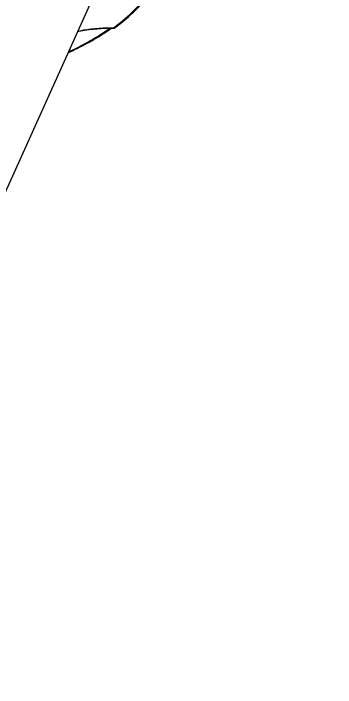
# Model space of a CAD drawing. Header units: millimetres. Extents: x -6523 to 7556, y -5559 to 6101.
# Drawn here: x -1111.7 to -895.9, y 1370.3 to 1821.6 of the extents above; entities that cross this region are included whole.
import ezdxf

# ---------------------------------------------------------------- set-up
doc = ezdxf.new("R2010")
doc.units = ezdxf.units.MM
for name, color, linetype in [('DIKOM_ОБЪЕКТ', 7, 'Continuous'), ('DIKOM_РАЗМЕР_ЗОНА', 7, 'Continuous'), ('DIKOM_РАЗМЕР_ОБЪЕКТА', 7, 'Continuous')]:
    doc.layers.add(name, color=color, linetype=linetype)
doc.styles.add('style1', font='arial.ttf', dxfattribs={"width": 0.8})
doc.dimstyles.new('1-50', dxfattribs={"dimtxt": 300, "dimasz": 200, "dimexe": 100, "dimexo": 0, "dimgap": 100, "dimtad": 1, "dimtxsty": 'style1', "dimcen": 200, "dimclrd": 7, "dimclre": 7, "dimclrt": 7, "dimadec": 1, "dimazin": 2, "dimtfac": 1, "dimtmove": 0, "dimatfit": 2, "dimfxl": 0, "dimlwd": 25, "dimlwe": 18, "dimarcsym": 0})

# ---------------------------------------------------------------- blocks, each defined once
blk = doc.blocks.new('*D10')
at = {"layer": 'Defpoints', "color": 0, "transparency": 16777216}
for p in [(-1823.23, 4314.24), (3842.01, -3170.82), (6537.88, -3170.82)]:
    blk.add_point(p, dxfattribs=at)
at = {"layer": 'DIKOM_РАЗМЕР_ОБЪЕКТА', "color": 7, "lineweight": 18, "transparency": 16777216}
for p, q in [((-1823.23, 4314.24), (6637.88, 4314.24)), ((3842.01, -3170.82), (6637.88, -3170.82))]:
    blk.add_line(p, q, dxfattribs=at)
at = {"layer": 'DIKOM_РАЗМЕР_ОБЪЕКТА', "color": 7, "lineweight": 25, "transparency": 16777216}
blk.add_line((6537.88, 3914.24), (6537.88, -2770.82), dxfattribs=at)
at = {"layer": 'DIKOM_РАЗМЕР_ОБЪЕКТА', "color": 7, "transparency": 16777216}
for points in [[(6471.22, 3914.24), (6604.55, 3914.24), (6537.88, 4314.24)], [(6471.22, -2770.82), (6604.55, -2770.82), (6537.88, -3170.82)]]:
    blk.add_solid(points, dxfattribs=at)
at = {"layer": 'DIKOM_РАЗМЕР_ОБЪЕКТА', "color": 7, "transparency": 16777216, "insert": (6304.71, 207.11), "char_height": 300, "attachment_point": 5, "rotation": 90, "style": 'style1'}
blk.add_mtext('7500', dxfattribs=at)
blk = doc.blocks.new('*D13')
at = {"layer": 'Defpoints', "color": 0, "transparency": 16777216}
for p in [(-2358.18, 6101.03), (4341.71, -4605.15), (7455.88, -4605.15)]:
    blk.add_point(p, dxfattribs=at)
at = {"layer": 'DIKOM_РАЗМЕР_ЗОНА', "color": 7, "lineweight": 18, "transparency": 16777216}
for p, q in [((-2358.18, 6101.03), (7555.88, 6101.03)), ((4341.71, -4605.15), (7555.88, -4605.15))]:
    blk.add_line(p, q, dxfattribs=at)
at = {"layer": 'DIKOM_РАЗМЕР_ЗОНА', "color": 7, "lineweight": 25, "transparency": 16777216}
blk.add_line((7455.88, 5701.03), (7455.88, -4205.15), dxfattribs=at)
at = {"layer": 'DIKOM_РАЗМЕР_ЗОНА', "color": 7, "transparency": 16777216}
for points in [[(7389.22, 5701.03), (7522.55, 5701.03), (7455.88, 6101.03)], [(7389.22, -4205.15), (7522.55, -4205.15), (7455.88, -4605.15)]]:
    blk.add_solid(points, dxfattribs=at)
at = {"layer": 'DIKOM_РАЗМЕР_ЗОНА', "color": 7, "transparency": 16777216, "insert": (7222.71, 375.61), "char_height": 300, "attachment_point": 5, "rotation": 90, "style": 'style1'}
blk.add_mtext('10700', dxfattribs=at)

msp = doc.modelspace()

# ---------------------------------------------------------------- linework, layer by layer
at = {"layer": 'DIKOM_ОБЪЕКТ', "color": 7, "linetype": 'Continuous', "lineweight": 15}
msp.add_line((-1160.587, 1605.544), (-1053.171, 1843.879), dxfattribs=at)
for centre, radius, start, end in [((-1121.814, 1916.842), 130.136, 306.42604, 323.19941), ((-1146.897, 1954.595), 174.293, 294.43953, 304.9835), ((-1044.109, 1812.822), 0.815, 237.92046, 304.13644)]:
    msp.add_arc(centre, radius, start, end, dxfattribs=at)
for points, knots in [([(-1043.652, 1812.147), (-1042.735, 1812.843), (-1040.08, 1814.856), (-1035.884, 1818.315), (-1031.155, 1822.574), (-1026.697, 1826.993), (-1022.514, 1831.569), (-1019.146, 1835.62), (-1017.224, 1838.172), (-1016.521, 1839.104)], [0, 0, 0, 0, 0.0864591, 0.2504044, 0.4143153, 0.5781788, 0.7419931, 0.905759, 1, 1, 1, 1]), ([(-1075.057, 1795.318), (-1075.032, 1795.329), (-1072.787, 1796.319), (-1068.472, 1798.403), (-1062.215, 1801.648), (-1056.224, 1805.084), (-1050.79, 1808.466), (-1047.469, 1810.78), (-1045.968, 1811.826)], [0, 0, 0, 0, 0.0022991, 0.2091097, 0.4159022, 0.6226641, 0.8293872, 1, 1, 1, 1]), ([(-1068.557, 1809.74), (-1068.342, 1809.782), (-1066.329, 1810.181), (-1062.466, 1810.735), (-1057.013, 1811.38), (-1051.608, 1811.739), (-1047.476, 1811.879), (-1045.188, 1811.809), (-1044.614, 1811.792)], [0, 0, 0, 0, 0.0263149, 0.2462333, 0.4756132, 0.702037, 0.9253398, 1, 1, 1, 1]), ([(-1068.51, 1809.846), (-1066.702, 1810.183), (-1062.333, 1810.998), (-1056.755, 1811.603), (-1050.556, 1812.066), (-1046.932, 1812.106), (-1044.542, 1812.132)], [0, 0, 0, 0, 0.2213302, 0.53486302, 0.69313543, 1, 1, 1, 1]), ([(-1044.614, 1811.792), (-1044.618, 1811.787), (-1044.645, 1811.755), (-1044.613, 1811.893), (-1044.558, 1812.077), (-1044.542, 1812.132)], [0, 0, 0, 0, 0.0994855, 0.7316333, 1, 1, 1, 1]), ([(-1044.615, 1811.787), (-1044.582, 1811.784), (-1044.445, 1811.772), (-1044.21, 1811.836), (-1043.921, 1811.954), (-1043.75, 1812.086), (-1043.657, 1812.158)], [0, 0, 0, 0, 0.0816296, 0.328919, 0.6323395, 1, 1, 1, 1])]:
    msp.add_open_spline(points, degree=3, knots=knots, dxfattribs=at)

# ---------------------------------------------------------------- dimensions: what is measured, and where the dimension line sits
at = {"layer": 'DIKOM_РАЗМЕР_ЗОНА'}
dim = msp.add_linear_dim(base=(7455.882, -4605.145), p1=(-2358.182, 6101.03), p2=(4341.706, -4605.145), angle=90, text='10700', dimstyle='1-50', override={"dimasz": 400, "dimgap": 80}, dxfattribs=at)
dim.commit()
dim.dimension.update_dxf_attribs({"geometry": '*D13', "text_midpoint": (7455.882, 375.606), "dimtype": 160})
at = {"layer": 'DIKOM_РАЗМЕР_ОБЪЕКТА'}
dim = msp.add_linear_dim(base=(6537.882, -3170.823), p1=(-1823.231, 4314.242), p2=(3842.008, -3170.823), angle=90, text='7500', dimstyle='1-50', override={"dimasz": 400, "dimgap": 80}, dxfattribs=at)
dim.commit()
dim.dimension.update_dxf_attribs({"geometry": '*D10', "text_midpoint": (6537.882, 207.106), "dimtype": 160})

doc.saveas('drawing.dxf')
